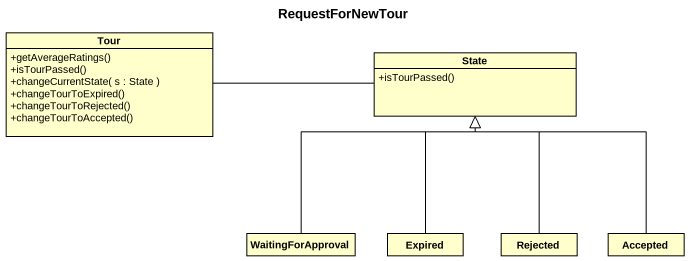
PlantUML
@startuml
title RequestForNewTour
hide circle
hide empty members
skinparam classAttributeIconSize 0
class Tour {
  +getAverageRatings()
  +isTourPassed()
  +changeCurrentState( s : State )
  +changeTourToExpired()
  +changeTourToRejected()
  +changeTourToAccepted()
}
class "State" as State_ {
  +isTourPassed()
}
class WaitingForApproval
class Expired
class Rejected
class Accepted
Tour -right- State_
WaitingForApproval -up-|> State_
Expired -up-|> State_
Rejected -up-|> State_
Accepted -up-|> State_
@enduml
